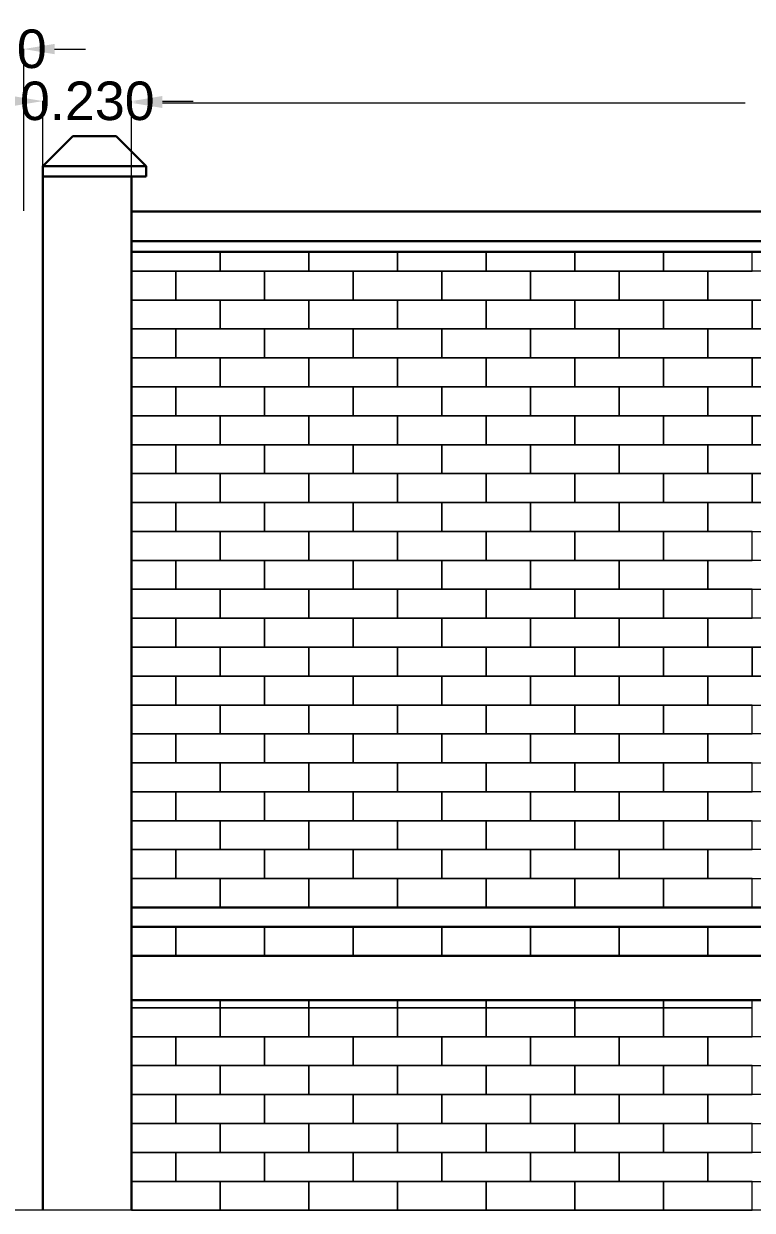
# Model space of a CAD drawing. Header units: millimetres. Extents: x 3614 to 12428, y -844 to 6844.
# Drawn here: x 5692.739 to 5694.629, y -789.498 to -786.421 of the extents above; entities that cross this region are included whole.
import ezdxf

# ---------------------------------------------------------------- set-up
doc = ezdxf.new("R2010")
doc.units = ezdxf.units.MM
doc.header["$LTSCALE"] = 40
doc.header["$MEASUREMENT"] = 0
doc.header["$PDMODE"] = 32
doc.header["$PDSIZE"] = 0.02
doc.layers.get('Defpoints').update_dxf_attribs({"linetype": 'CONTINUOUS', "lineweight": 20})
for name, color, linetype, lineweight in [('brick Hatch', 30, 'CONTINUOUS', 13), ('Dim', 220, 'CONTINUOUS', 15), ('Wall', 7, 'CONTINUOUS', 30), ('Window-Wall', 7, 'CONTINUOUS', 18)]:
    doc.layers.add(name, color=color, linetype=linetype, lineweight=lineweight)
doc.styles.add('DIM', font='arial.ttf')
doc.styles.add('Tabrej', font='GOTHIC.TTF')
doc.dimstyles.new('Tabrej', dxfattribs={"dimtxt": 0.5, "dimasz": 0.45, "dimexe": 0.18, "dimexo": 0.0625, "dimgap": 0.09, "dimtad": 0, "dimdec": 3, "dimzin": 0, "dimdsep": 46, "dimtxsty": 'Tabrej', "dimcen": 0, "dimclrd": 256, "dimclre": 256, "dimclrt": 7, "dimaunit": 1, "dimadec": 3, "dimazin": 0, "dimtfac": 1, "dimtdec": 3, "dimtofl": 0, "dimtmove": 0, "dimatfit": 3, "dimfxl": 0, "dimtolj": 1, "dimtzin": 0, "dimlwd": -1, "dimlwe": -1, "dimarcsym": 0})

# ---------------------------------------------------------------- blocks, each defined once
blk = doc.blocks.new('*D382')
at = {"layer": 'Defpoints', "color": 0, "ltscale": 0.05, "transparency": 16777216}
for p in [(5696.719, -786.6264), (5693.019, -786.9076), (5696.719, -786.9076)]:
    blk.add_point(p, dxfattribs=at)
at = {"layer": 'Dim', "ltscale": 0.05, "transparency": 16777216}
for p, q in [((5693.019, -786.9066), (5693.019, -786.6254)), ((5693.099, -786.6264), (5694.6105, -786.6264)), ((5696.639, -786.6264), (5695.1275, -786.6264)), ((5696.719, -786.9066), (5696.719, -786.6254))]:
    blk.add_line(p, q, dxfattribs=at)
for points in [[(5693.099, -786.613), (5693.099, -786.6397), (5693.019, -786.6264)], [(5696.639, -786.613), (5696.639, -786.6397), (5696.719, -786.6264)]]:
    blk.add_solid(points, dxfattribs=at)
at = {"layer": 'Dim', "color": 7, "ltscale": 0.05, "transparency": 16777216, "insert": (5694.869, -786.6264), "char_height": 0.1, "attachment_point": 5, "style": 'DIM'}
blk.add_mtext('\\A1;3.700', dxfattribs=at)
blk = doc.blocks.new('*D397')
at = {"layer": 'Defpoints', "color": 0, "ltscale": 0.05, "transparency": 16777216}
for p in [(5693.019, -786.6217), (5692.789, -786.9076), (5693.019, -786.9076)]:
    blk.add_point(p, dxfattribs=at)
at = {"layer": 'Dim', "ltscale": 0.05, "transparency": 16777216}
for p, q in [((5692.709, -786.6217), (5692.629, -786.6217)), ((5692.789, -786.9066), (5692.789, -786.6207)), ((5693.019, -786.9066), (5693.019, -786.6207)), ((5693.099, -786.6217), (5693.179, -786.6217))]:
    blk.add_line(p, q, dxfattribs=at)
for points in [[(5692.709, -786.6084), (5692.709, -786.635), (5692.789, -786.6217)], [(5693.099, -786.6084), (5693.099, -786.635), (5693.019, -786.6217)]]:
    blk.add_solid(points, dxfattribs=at)
at = {"layer": 'Dim', "color": 7, "ltscale": 0.05, "transparency": 16777216, "insert": (5692.904, -786.6217), "char_height": 0.1, "attachment_point": 5, "style": 'DIM'}
blk.add_mtext('\\A1;0.230', dxfattribs=at)
blk = doc.blocks.new('*D398')
at = {"layer": 'Defpoints', "color": 0, "ltscale": 0.05, "transparency": 16777216}
for p in [(5692.739, -786.4868), (5692.509, -786.9076), (5692.739, -786.9076)]:
    blk.add_point(p, dxfattribs=at)
at = {"layer": 'Dim', "ltscale": 0.05, "transparency": 16777216}
for p, q in [((5692.429, -786.4868), (5692.349, -786.4868)), ((5692.509, -786.9066), (5692.509, -786.4858)), ((5692.739, -786.9066), (5692.739, -786.4858)), ((5692.819, -786.4868), (5692.899, -786.4868))]:
    blk.add_line(p, q, dxfattribs=at)
for points in [[(5692.429, -786.4734), (5692.429, -786.5001), (5692.509, -786.4868)], [(5692.819, -786.4734), (5692.819, -786.5001), (5692.739, -786.4868)]]:
    blk.add_solid(points, dxfattribs=at)
at = {"layer": 'Dim', "color": 7, "ltscale": 0.05, "transparency": 16777216, "insert": (5692.624, -786.4868), "char_height": 0.1, "attachment_point": 5, "style": 'DIM'}
blk.add_mtext('\\A1;0.230', dxfattribs=at)

msp = doc.modelspace()

# ---------------------------------------------------------------- linework, layer by layer
at = {"layer": 'brick Hatch'}
for points in [[(5693.019, -787.0126), (5693.019, -787.0626), (5693.249, -787.0626), (5693.249, -787.0126)], [(5693.249, -787.0126), (5693.249, -787.0626), (5693.479, -787.0626), (5693.479, -787.0126)], [(5693.479, -787.0126), (5693.479, -787.0626), (5693.709, -787.0626), (5693.709, -787.0126)], [(5693.709, -787.0126), (5693.709, -787.0626), (5693.939, -787.0626), (5693.939, -787.0126)], [(5693.939, -787.0126), (5693.939, -787.0626), (5694.169, -787.0626), (5694.169, -787.0126)], [(5694.169, -787.0126), (5694.169, -787.0626), (5694.399, -787.0626), (5694.399, -787.0126)], [(5694.399, -787.0126), (5694.399, -787.0626), (5694.629, -787.0626), (5694.629, -787.0126)], [(5693.019, -787.1376), (5693.134, -787.1376), (5693.134, -787.0626), (5693.019, -787.0626)], [(5693.019, -787.2876), (5693.134, -787.2876), (5693.134, -787.2126), (5693.019, -787.2126)], [(5693.019, -787.4376), (5693.134, -787.4376), (5693.134, -787.3626), (5693.019, -787.3626)], [(5693.019, -787.5876), (5693.134, -787.5876), (5693.134, -787.5126), (5693.019, -787.5126)], [(5693.019, -787.7376), (5693.134, -787.7376), (5693.134, -787.6626), (5693.019, -787.6626)], [(5693.019, -787.8876), (5693.134, -787.8876), (5693.134, -787.8126), (5693.019, -787.8126)], [(5693.019, -788.0376), (5693.134, -788.0376), (5693.134, -787.9626), (5693.019, -787.9626)], [(5693.019, -788.1876), (5693.134, -788.1876), (5693.134, -788.1126), (5693.019, -788.1126)], [(5693.019, -788.3376), (5693.134, -788.3376), (5693.134, -788.2626), (5693.019, -788.2626)], [(5693.019, -788.4876), (5693.134, -788.4876), (5693.134, -788.4126), (5693.019, -788.4126)], [(5693.019, -788.6376), (5693.134, -788.6376), (5693.134, -788.5626), (5693.019, -788.5626)], [(5693.019, -788.8376), (5693.134, -788.8376), (5693.134, -788.7626), (5693.019, -788.7626)], [(5693.019, -788.9526), (5693.019, -788.9726), (5693.249, -788.9726), (5693.249, -788.9526)], [(5693.249, -788.9526), (5693.249, -788.9726), (5693.479, -788.9726), (5693.479, -788.9526)], [(5693.479, -788.9526), (5693.479, -788.9726), (5693.709, -788.9726), (5693.709, -788.9526)], [(5693.709, -788.9526), (5693.709, -788.9726), (5693.939, -788.9726), (5693.939, -788.9526)], [(5693.939, -788.9526), (5693.939, -788.9726), (5694.169, -788.9726), (5694.169, -788.9526)], [(5694.169, -788.9526), (5694.169, -788.9726), (5694.399, -788.9726), (5694.399, -788.9526)], [(5694.399, -788.9526), (5694.399, -788.9726), (5694.629, -788.9726), (5694.629, -788.9526)], [(5693.019, -789.1226), (5693.134, -789.1226), (5693.134, -789.0476), (5693.019, -789.0476)], [(5693.019, -789.2726), (5693.134, -789.2726), (5693.134, -789.1976), (5693.019, -789.1976)], [(5693.019, -789.4226), (5693.134, -789.4226), (5693.134, -789.3476), (5693.019, -789.3476)]]:
    msp.add_lwpolyline(points, dxfattribs=at)
for points in [[(5693.364, -787.0626), (5693.134, -787.0626), (5693.134, -787.1376), (5693.364, -787.1376)], [(5693.594, -787.0626), (5693.364, -787.0626), (5693.364, -787.1376), (5693.594, -787.1376)], [(5693.824, -787.0626), (5693.594, -787.0626), (5693.594, -787.1376), (5693.824, -787.1376)], [(5694.054, -787.0626), (5693.824, -787.0626), (5693.824, -787.1376), (5694.054, -787.1376)], [(5694.284, -787.0626), (5694.054, -787.0626), (5694.054, -787.1376), (5694.284, -787.1376)], [(5694.514, -787.0626), (5694.284, -787.0626), (5694.284, -787.1376), (5694.514, -787.1376)], [(5694.744, -787.0626), (5694.514, -787.0626), (5694.514, -787.1376), (5694.744, -787.1376)], [(5693.249, -787.1376), (5693.019, -787.1376), (5693.019, -787.2126), (5693.249, -787.2126)], [(5693.479, -787.1376), (5693.249, -787.1376), (5693.249, -787.2126), (5693.479, -787.2126)], [(5693.709, -787.1376), (5693.479, -787.1376), (5693.479, -787.2126), (5693.709, -787.2126)], [(5693.939, -787.1376), (5693.709, -787.1376), (5693.709, -787.2126), (5693.939, -787.2126)], [(5694.169, -787.1376), (5693.939, -787.1376), (5693.939, -787.2126), (5694.169, -787.2126)], [(5694.399, -787.1376), (5694.169, -787.1376), (5694.169, -787.2126), (5694.399, -787.2126)], [(5694.629, -787.1376), (5694.399, -787.1376), (5694.399, -787.2126), (5694.629, -787.2126)], [(5694.859, -787.1376), (5694.629, -787.1376), (5694.629, -787.2126), (5694.859, -787.2126)], [(5693.364, -787.2126), (5693.134, -787.2126), (5693.134, -787.2876), (5693.364, -787.2876)], [(5693.594, -787.2126), (5693.364, -787.2126), (5693.364, -787.2876), (5693.594, -787.2876)], [(5693.824, -787.2126), (5693.594, -787.2126), (5693.594, -787.2876), (5693.824, -787.2876)], [(5694.054, -787.2126), (5693.824, -787.2126), (5693.824, -787.2876), (5694.054, -787.2876)], [(5694.284, -787.2126), (5694.054, -787.2126), (5694.054, -787.2876), (5694.284, -787.2876)], [(5694.514, -787.2126), (5694.284, -787.2126), (5694.284, -787.2876), (5694.514, -787.2876)], [(5694.744, -787.2126), (5694.514, -787.2126), (5694.514, -787.2876), (5694.744, -787.2876)], [(5693.249, -787.2876), (5693.019, -787.2876), (5693.019, -787.3626), (5693.249, -787.3626)], [(5693.479, -787.2876), (5693.249, -787.2876), (5693.249, -787.3626), (5693.479, -787.3626)], [(5693.709, -787.2876), (5693.479, -787.2876), (5693.479, -787.3626), (5693.709, -787.3626)], [(5693.939, -787.2876), (5693.709, -787.2876), (5693.709, -787.3626), (5693.939, -787.3626)], [(5694.169, -787.2876), (5693.939, -787.2876), (5693.939, -787.3626), (5694.169, -787.3626)], [(5694.399, -787.2876), (5694.169, -787.2876), (5694.169, -787.3626), (5694.399, -787.3626)], [(5694.629, -787.2876), (5694.399, -787.2876), (5694.399, -787.3626), (5694.629, -787.3626)], [(5694.859, -787.2876), (5694.629, -787.2876), (5694.629, -787.3626), (5694.859, -787.3626)], [(5693.364, -787.3626), (5693.134, -787.3626), (5693.134, -787.4376), (5693.364, -787.4376)], [(5693.594, -787.3626), (5693.364, -787.3626), (5693.364, -787.4376), (5693.594, -787.4376)], [(5693.824, -787.3626), (5693.594, -787.3626), (5693.594, -787.4376), (5693.824, -787.4376)], [(5694.054, -787.3626), (5693.824, -787.3626), (5693.824, -787.4376), (5694.054, -787.4376)], [(5694.284, -787.3626), (5694.054, -787.3626), (5694.054, -787.4376), (5694.284, -787.4376)], [(5694.514, -787.3626), (5694.284, -787.3626), (5694.284, -787.4376), (5694.514, -787.4376)], [(5694.744, -787.3626), (5694.514, -787.3626), (5694.514, -787.4376), (5694.744, -787.4376)], [(5693.249, -787.4376), (5693.019, -787.4376), (5693.019, -787.5126), (5693.249, -787.5126)], [(5693.479, -787.4376), (5693.249, -787.4376), (5693.249, -787.5126), (5693.479, -787.5126)], [(5693.709, -787.4376), (5693.479, -787.4376), (5693.479, -787.5126), (5693.709, -787.5126)], [(5693.939, -787.4376), (5693.709, -787.4376), (5693.709, -787.5126), (5693.939, -787.5126)], [(5694.169, -787.4376), (5693.939, -787.4376), (5693.939, -787.5126), (5694.169, -787.5126)], [(5694.399, -787.4376), (5694.169, -787.4376), (5694.169, -787.5126), (5694.399, -787.5126)], [(5694.629, -787.4376), (5694.399, -787.4376), (5694.399, -787.5126), (5694.629, -787.5126)], [(5694.859, -787.4376), (5694.629, -787.4376), (5694.629, -787.5126), (5694.859, -787.5126)], [(5693.364, -787.5126), (5693.134, -787.5126), (5693.134, -787.5876), (5693.364, -787.5876)], [(5693.594, -787.5126), (5693.364, -787.5126), (5693.364, -787.5876), (5693.594, -787.5876)], [(5693.824, -787.5126), (5693.594, -787.5126), (5693.594, -787.5876), (5693.824, -787.5876)], [(5694.054, -787.5126), (5693.824, -787.5126), (5693.824, -787.5876), (5694.054, -787.5876)], [(5694.284, -787.5126), (5694.054, -787.5126), (5694.054, -787.5876), (5694.284, -787.5876)], [(5694.514, -787.5126), (5694.284, -787.5126), (5694.284, -787.5876), (5694.514, -787.5876)], [(5694.744, -787.5126), (5694.514, -787.5126), (5694.514, -787.5876), (5694.744, -787.5876)], [(5693.249, -787.5876), (5693.019, -787.5876), (5693.019, -787.6626), (5693.249, -787.6626)], [(5693.479, -787.5876), (5693.249, -787.5876), (5693.249, -787.6626), (5693.479, -787.6626)], [(5693.709, -787.5876), (5693.479, -787.5876), (5693.479, -787.6626), (5693.709, -787.6626)], [(5693.939, -787.5876), (5693.709, -787.5876), (5693.709, -787.6626), (5693.939, -787.6626)], [(5694.169, -787.5876), (5693.939, -787.5876), (5693.939, -787.6626), (5694.169, -787.6626)], [(5694.399, -787.5876), (5694.169, -787.5876), (5694.169, -787.6626), (5694.399, -787.6626)], [(5694.629, -787.5876), (5694.399, -787.5876), (5694.399, -787.6626), (5694.629, -787.6626)], [(5694.859, -787.5876), (5694.629, -787.5876), (5694.629, -787.6626), (5694.859, -787.6626)], [(5693.364, -787.6626), (5693.134, -787.6626), (5693.134, -787.7376), (5693.364, -787.7376)], [(5693.594, -787.6626), (5693.364, -787.6626), (5693.364, -787.7376), (5693.594, -787.7376)], [(5693.824, -787.6626), (5693.594, -787.6626), (5693.594, -787.7376), (5693.824, -787.7376)], [(5694.054, -787.6626), (5693.824, -787.6626), (5693.824, -787.7376), (5694.054, -787.7376)], [(5694.284, -787.6626), (5694.054, -787.6626), (5694.054, -787.7376), (5694.284, -787.7376)], [(5694.514, -787.6626), (5694.284, -787.6626), (5694.284, -787.7376), (5694.514, -787.7376)], [(5694.744, -787.6626), (5694.514, -787.6626), (5694.514, -787.7376), (5694.744, -787.7376)], [(5693.249, -787.7376), (5693.019, -787.7376), (5693.019, -787.8126), (5693.249, -787.8126)], [(5693.479, -787.7376), (5693.249, -787.7376), (5693.249, -787.8126), (5693.479, -787.8126)], [(5693.709, -787.7376), (5693.479, -787.7376), (5693.479, -787.8126), (5693.709, -787.8126)], [(5693.939, -787.7376), (5693.709, -787.7376), (5693.709, -787.8126), (5693.939, -787.8126)], [(5694.169, -787.7376), (5693.939, -787.7376), (5693.939, -787.8126), (5694.169, -787.8126)], [(5694.399, -787.7376), (5694.169, -787.7376), (5694.169, -787.8126), (5694.399, -787.8126)], [(5694.629, -787.7376), (5694.399, -787.7376), (5694.399, -787.8126), (5694.629, -787.8126)], [(5693.364, -787.8126), (5693.134, -787.8126), (5693.134, -787.8876), (5693.364, -787.8876)], [(5693.594, -787.8126), (5693.364, -787.8126), (5693.364, -787.8876), (5693.594, -787.8876)], [(5693.824, -787.8126), (5693.594, -787.8126), (5693.594, -787.8876), (5693.824, -787.8876)], [(5694.054, -787.8126), (5693.824, -787.8126), (5693.824, -787.8876), (5694.054, -787.8876)], [(5694.284, -787.8126), (5694.054, -787.8126), (5694.054, -787.8876), (5694.284, -787.8876)], [(5694.514, -787.8126), (5694.284, -787.8126), (5694.284, -787.8876), (5694.514, -787.8876)], [(5694.744, -787.8126), (5694.514, -787.8126), (5694.514, -787.8876), (5694.744, -787.8876)], [(5693.249, -787.8876), (5693.019, -787.8876), (5693.019, -787.9626), (5693.249, -787.9626)], [(5693.479, -787.8876), (5693.249, -787.8876), (5693.249, -787.9626), (5693.479, -787.9626)], [(5693.709, -787.8876), (5693.479, -787.8876), (5693.479, -787.9626), (5693.709, -787.9626)], [(5693.939, -787.8876), (5693.709, -787.8876), (5693.709, -787.9626), (5693.939, -787.9626)], [(5694.169, -787.8876), (5693.939, -787.8876), (5693.939, -787.9626), (5694.169, -787.9626)], [(5694.399, -787.8876), (5694.169, -787.8876), (5694.169, -787.9626), (5694.399, -787.9626)], [(5694.629, -787.8876), (5694.399, -787.8876), (5694.399, -787.9626), (5694.629, -787.9626)], [(5693.364, -787.9626), (5693.134, -787.9626), (5693.134, -788.0376), (5693.364, -788.0376)], [(5693.594, -787.9626), (5693.364, -787.9626), (5693.364, -788.0376), (5693.594, -788.0376)], [(5693.824, -787.9626), (5693.594, -787.9626), (5693.594, -788.0376), (5693.824, -788.0376)], [(5694.054, -787.9626), (5693.824, -787.9626), (5693.824, -788.0376), (5694.054, -788.0376)], [(5694.284, -787.9626), (5694.054, -787.9626), (5694.054, -788.0376), (5694.284, -788.0376)], [(5694.514, -787.9626), (5694.284, -787.9626), (5694.284, -788.0376), (5694.514, -788.0376)], [(5694.744, -787.9626), (5694.514, -787.9626), (5694.514, -788.0376), (5694.744, -788.0376)], [(5693.249, -788.0376), (5693.019, -788.0376), (5693.019, -788.1126), (5693.249, -788.1126)], [(5693.479, -788.0376), (5693.249, -788.0376), (5693.249, -788.1126), (5693.479, -788.1126)], [(5693.709, -788.0376), (5693.479, -788.0376), (5693.479, -788.1126), (5693.709, -788.1126)], [(5693.939, -788.0376), (5693.709, -788.0376), (5693.709, -788.1126), (5693.939, -788.1126)], [(5694.169, -788.0376), (5693.939, -788.0376), (5693.939, -788.1126), (5694.169, -788.1126)], [(5694.399, -788.0376), (5694.169, -788.0376), (5694.169, -788.1126), (5694.399, -788.1126)], [(5694.629, -788.0376), (5694.399, -788.0376), (5694.399, -788.1126), (5694.629, -788.1126)], [(5694.859, -788.0376), (5694.629, -788.0376), (5694.629, -788.1126), (5694.859, -788.1126)], [(5693.364, -788.1126), (5693.134, -788.1126), (5693.134, -788.1876), (5693.364, -788.1876)], [(5693.594, -788.1126), (5693.364, -788.1126), (5693.364, -788.1876), (5693.594, -788.1876)], [(5693.824, -788.1126), (5693.594, -788.1126), (5693.594, -788.1876), (5693.824, -788.1876)], [(5694.054, -788.1126), (5693.824, -788.1126), (5693.824, -788.1876), (5694.054, -788.1876)], [(5694.284, -788.1126), (5694.054, -788.1126), (5694.054, -788.1876), (5694.284, -788.1876)], [(5694.514, -788.1126), (5694.284, -788.1126), (5694.284, -788.1876), (5694.514, -788.1876)], [(5694.744, -788.1126), (5694.514, -788.1126), (5694.514, -788.1876), (5694.744, -788.1876)], [(5693.249, -788.1876), (5693.019, -788.1876), (5693.019, -788.2626), (5693.249, -788.2626)], [(5693.479, -788.1876), (5693.249, -788.1876), (5693.249, -788.2626), (5693.479, -788.2626)], [(5693.709, -788.1876), (5693.479, -788.1876), (5693.479, -788.2626), (5693.709, -788.2626)], [(5693.939, -788.1876), (5693.709, -788.1876), (5693.709, -788.2626), (5693.939, -788.2626)], [(5694.169, -788.1876), (5693.939, -788.1876), (5693.939, -788.2626), (5694.169, -788.2626)], [(5694.399, -788.1876), (5694.169, -788.1876), (5694.169, -788.2626), (5694.399, -788.2626)], [(5694.629, -788.1876), (5694.399, -788.1876), (5694.399, -788.2626), (5694.629, -788.2626)], [(5693.364, -788.2626), (5693.134, -788.2626), (5693.134, -788.3376), (5693.364, -788.3376)], [(5693.594, -788.2626), (5693.364, -788.2626), (5693.364, -788.3376), (5693.594, -788.3376)], [(5693.824, -788.2626), (5693.594, -788.2626), (5693.594, -788.3376), (5693.824, -788.3376)], [(5694.054, -788.2626), (5693.824, -788.2626), (5693.824, -788.3376), (5694.054, -788.3376)], [(5694.284, -788.2626), (5694.054, -788.2626), (5694.054, -788.3376), (5694.284, -788.3376)], [(5694.514, -788.2626), (5694.284, -788.2626), (5694.284, -788.3376), (5694.514, -788.3376)], [(5694.744, -788.2626), (5694.514, -788.2626), (5694.514, -788.3376), (5694.744, -788.3376)], [(5693.249, -788.3376), (5693.019, -788.3376), (5693.019, -788.4126), (5693.249, -788.4126)], [(5693.479, -788.3376), (5693.249, -788.3376), (5693.249, -788.4126), (5693.479, -788.4126)], [(5693.709, -788.3376), (5693.479, -788.3376), (5693.479, -788.4126), (5693.709, -788.4126)], [(5693.939, -788.3376), (5693.709, -788.3376), (5693.709, -788.4126), (5693.939, -788.4126)], [(5694.169, -788.3376), (5693.939, -788.3376), (5693.939, -788.4126), (5694.169, -788.4126)], [(5694.399, -788.3376), (5694.169, -788.3376), (5694.169, -788.4126), (5694.399, -788.4126)], [(5694.629, -788.3376), (5694.399, -788.3376), (5694.399, -788.4126), (5694.629, -788.4126)], [(5693.364, -788.4126), (5693.134, -788.4126), (5693.134, -788.4876), (5693.364, -788.4876)], [(5693.594, -788.4126), (5693.364, -788.4126), (5693.364, -788.4876), (5693.594, -788.4876)], [(5693.824, -788.4126), (5693.594, -788.4126), (5693.594, -788.4876), (5693.824, -788.4876)], [(5694.054, -788.4126), (5693.824, -788.4126), (5693.824, -788.4876), (5694.054, -788.4876)], [(5694.284, -788.4126), (5694.054, -788.4126), (5694.054, -788.4876), (5694.284, -788.4876)], [(5694.514, -788.4126), (5694.284, -788.4126), (5694.284, -788.4876), (5694.514, -788.4876)], [(5694.744, -788.4126), (5694.514, -788.4126), (5694.514, -788.4876), (5694.744, -788.4876)], [(5693.249, -788.4876), (5693.019, -788.4876), (5693.019, -788.5626), (5693.249, -788.5626)], [(5693.479, -788.4876), (5693.249, -788.4876), (5693.249, -788.5626), (5693.479, -788.5626)], [(5693.709, -788.4876), (5693.479, -788.4876), (5693.479, -788.5626), (5693.709, -788.5626)], [(5693.939, -788.4876), (5693.709, -788.4876), (5693.709, -788.5626), (5693.939, -788.5626)], [(5694.169, -788.4876), (5693.939, -788.4876), (5693.939, -788.5626), (5694.169, -788.5626)], [(5694.399, -788.4876), (5694.169, -788.4876), (5694.169, -788.5626), (5694.399, -788.5626)], [(5694.629, -788.4876), (5694.399, -788.4876), (5694.399, -788.5626), (5694.629, -788.5626)], [(5693.364, -788.5626), (5693.134, -788.5626), (5693.134, -788.6376), (5693.364, -788.6376)], [(5693.594, -788.5626), (5693.364, -788.5626), (5693.364, -788.6376), (5693.594, -788.6376)], [(5693.824, -788.5626), (5693.594, -788.5626), (5693.594, -788.6376), (5693.824, -788.6376)], [(5694.054, -788.5626), (5693.824, -788.5626), (5693.824, -788.6376), (5694.054, -788.6376)], [(5694.284, -788.5626), (5694.054, -788.5626), (5694.054, -788.6376), (5694.284, -788.6376)], [(5694.514, -788.5626), (5694.284, -788.5626), (5694.284, -788.6376), (5694.514, -788.6376)], [(5694.744, -788.5626), (5694.514, -788.5626), (5694.514, -788.6376), (5694.744, -788.6376)], [(5693.249, -788.6376), (5693.019, -788.6376), (5693.019, -788.7126), (5693.249, -788.7126)], [(5693.479, -788.6376), (5693.249, -788.6376), (5693.249, -788.7126), (5693.479, -788.7126)], [(5693.709, -788.6376), (5693.479, -788.6376), (5693.479, -788.7126), (5693.709, -788.7126)], [(5693.939, -788.6376), (5693.709, -788.6376), (5693.709, -788.7126), (5693.939, -788.7126)], [(5694.169, -788.6376), (5693.939, -788.6376), (5693.939, -788.7126), (5694.169, -788.7126)], [(5694.399, -788.6376), (5694.169, -788.6376), (5694.169, -788.7126), (5694.399, -788.7126)], [(5694.629, -788.6376), (5694.399, -788.6376), (5694.399, -788.7126), (5694.629, -788.7126)], [(5693.364, -788.7626), (5693.134, -788.7626), (5693.134, -788.8376), (5693.364, -788.8376)], [(5693.594, -788.7626), (5693.364, -788.7626), (5693.364, -788.8376), (5693.594, -788.8376)], [(5693.824, -788.7626), (5693.594, -788.7626), (5693.594, -788.8376), (5693.824, -788.8376)], [(5694.054, -788.7626), (5693.824, -788.7626), (5693.824, -788.8376), (5694.054, -788.8376)], [(5694.284, -788.7626), (5694.054, -788.7626), (5694.054, -788.8376), (5694.284, -788.8376)], [(5694.514, -788.7626), (5694.284, -788.7626), (5694.284, -788.8376), (5694.514, -788.8376)], [(5694.744, -788.7626), (5694.514, -788.7626), (5694.514, -788.8376), (5694.744, -788.8376)], [(5693.249, -788.9726), (5693.019, -788.9726), (5693.019, -789.0476), (5693.249, -789.0476)], [(5693.479, -788.9726), (5693.249, -788.9726), (5693.249, -789.0476), (5693.479, -789.0476)], [(5693.709, -788.9726), (5693.479, -788.9726), (5693.479, -789.0476), (5693.709, -789.0476)], [(5693.939, -788.9726), (5693.709, -788.9726), (5693.709, -789.0476), (5693.939, -789.0476)], [(5694.169, -788.9726), (5693.939, -788.9726), (5693.939, -789.0476), (5694.169, -789.0476)], [(5694.399, -788.9726), (5694.169, -788.9726), (5694.169, -789.0476), (5694.399, -789.0476)], [(5694.629, -788.9726), (5694.399, -788.9726), (5694.399, -789.0476), (5694.629, -789.0476)], [(5693.364, -789.0476), (5693.134, -789.0476), (5693.134, -789.1226), (5693.364, -789.1226)], [(5693.594, -789.0476), (5693.364, -789.0476), (5693.364, -789.1226), (5693.594, -789.1226)], [(5693.824, -789.0476), (5693.594, -789.0476), (5693.594, -789.1226), (5693.824, -789.1226)], [(5694.054, -789.0476), (5693.824, -789.0476), (5693.824, -789.1226), (5694.054, -789.1226)], [(5694.284, -789.0476), (5694.054, -789.0476), (5694.054, -789.1226), (5694.284, -789.1226)], [(5694.514, -789.0476), (5694.284, -789.0476), (5694.284, -789.1226), (5694.514, -789.1226)], [(5694.744, -789.0476), (5694.514, -789.0476), (5694.514, -789.1226), (5694.744, -789.1226)], [(5693.249, -789.1226), (5693.019, -789.1226), (5693.019, -789.1976), (5693.249, -789.1976)], [(5693.479, -789.1226), (5693.249, -789.1226), (5693.249, -789.1976), (5693.479, -789.1976)], [(5693.709, -789.1226), (5693.479, -789.1226), (5693.479, -789.1976), (5693.709, -789.1976)], [(5693.939, -789.1226), (5693.709, -789.1226), (5693.709, -789.1976), (5693.939, -789.1976)], [(5694.169, -789.1226), (5693.939, -789.1226), (5693.939, -789.1976), (5694.169, -789.1976)], [(5694.399, -789.1226), (5694.169, -789.1226), (5694.169, -789.1976), (5694.399, -789.1976)], [(5694.629, -789.1226), (5694.399, -789.1226), (5694.399, -789.1976), (5694.629, -789.1976)], [(5693.364, -789.1976), (5693.134, -789.1976), (5693.134, -789.2726), (5693.364, -789.2726)], [(5693.594, -789.1976), (5693.364, -789.1976), (5693.364, -789.2726), (5693.594, -789.2726)], [(5693.824, -789.1976), (5693.594, -789.1976), (5693.594, -789.2726), (5693.824, -789.2726)], [(5694.054, -789.1976), (5693.824, -789.1976), (5693.824, -789.2726), (5694.054, -789.2726)], [(5694.284, -789.1976), (5694.054, -789.1976), (5694.054, -789.2726), (5694.284, -789.2726)], [(5694.514, -789.1976), (5694.284, -789.1976), (5694.284, -789.2726), (5694.514, -789.2726)], [(5694.744, -789.1976), (5694.514, -789.1976), (5694.514, -789.2726), (5694.744, -789.2726)], [(5693.249, -789.2726), (5693.019, -789.2726), (5693.019, -789.3476), (5693.249, -789.3476)], [(5693.479, -789.2726), (5693.249, -789.2726), (5693.249, -789.3476), (5693.479, -789.3476)], [(5693.709, -789.2726), (5693.479, -789.2726), (5693.479, -789.3476), (5693.709, -789.3476)], [(5693.939, -789.2726), (5693.709, -789.2726), (5693.709, -789.3476), (5693.939, -789.3476)], [(5694.169, -789.2726), (5693.939, -789.2726), (5693.939, -789.3476), (5694.169, -789.3476)], [(5694.399, -789.2726), (5694.169, -789.2726), (5694.169, -789.3476), (5694.399, -789.3476)], [(5694.629, -789.2726), (5694.399, -789.2726), (5694.399, -789.3476), (5694.629, -789.3476)], [(5693.364, -789.3476), (5693.134, -789.3476), (5693.134, -789.4226), (5693.364, -789.4226)], [(5693.594, -789.3476), (5693.364, -789.3476), (5693.364, -789.4226), (5693.594, -789.4226)], [(5693.824, -789.3476), (5693.594, -789.3476), (5693.594, -789.4226), (5693.824, -789.4226)], [(5694.054, -789.3476), (5693.824, -789.3476), (5693.824, -789.4226), (5694.054, -789.4226)], [(5694.284, -789.3476), (5694.054, -789.3476), (5694.054, -789.4226), (5694.284, -789.4226)], [(5694.514, -789.3476), (5694.284, -789.3476), (5694.284, -789.4226), (5694.514, -789.4226)], [(5694.744, -789.3476), (5694.514, -789.3476), (5694.514, -789.4226), (5694.744, -789.4226)], [(5693.249, -789.4226), (5693.019, -789.4226), (5693.019, -789.4976), (5693.249, -789.4976)], [(5693.479, -789.4226), (5693.249, -789.4226), (5693.249, -789.4976), (5693.479, -789.4976)], [(5693.709, -789.4226), (5693.479, -789.4226), (5693.479, -789.4976), (5693.709, -789.4976)], [(5693.939, -789.4226), (5693.709, -789.4226), (5693.709, -789.4976), (5693.939, -789.4976)], [(5694.169, -789.4226), (5693.939, -789.4226), (5693.939, -789.4976), (5694.169, -789.4976)], [(5694.399, -789.4226), (5694.169, -789.4226), (5694.169, -789.4976), (5694.399, -789.4976)], [(5694.629, -789.4226), (5694.399, -789.4226), (5694.399, -789.4976), (5694.629, -789.4976)]]:
    msp.add_lwpolyline(points, close=True, dxfattribs=at)
at = {"layer": 'Wall'}
for p, q in [((5692.789, -786.7901), (5692.8665, -786.7126)), ((5692.8665, -786.7126), (5692.979, -786.7126)), ((5693.0565, -786.7901), (5692.979, -786.7126)), ((5692.789, -788.8376), (5692.789, -786.7896)), ((5692.789, -786.7901), (5693.0565, -786.7901)), ((5693.0565, -786.8176), (5693.0565, -786.7901)), ((5692.789, -786.8176), (5693.0565, -786.8176)), ((5693.019, -788.8376), (5693.019, -786.8176)), ((5693.019, -786.9076), (5696.719, -786.9076)), ((5693.019, -786.9851), (5696.719, -786.9851)), ((5693.019, -787.0126), (5696.719, -787.0126)), ((5693.019, -788.7126), (5696.719, -788.7126)), ((5693.019, -788.7126), (5696.719, -788.7126)), ((5693.019, -788.7626), (5696.719, -788.7626)), ((5692.789, -789.4976), (5692.789, -788.8376)), ((5693.019, -789.4976), (5693.019, -788.8376)), ((5693.019, -788.8376), (5696.719, -788.8376)), ((5693.019, -788.9526), (5696.719, -788.9526))]:
    msp.add_line(p, q, dxfattribs=at)
at = {"layer": 'Window-Wall'}
for p, q in [((5696.719, -788.7126), (5693.019, -788.7126)), ((5696.719, -788.7126), (5693.019, -788.7126)), ((5693.019, -788.7626), (5696.719, -788.7626)), ((5721.4868, -789.4976), (5691.8312, -789.4976))]:
    msp.add_line(p, q, dxfattribs=at)

# ---------------------------------------------------------------- dimensions: what is measured, and where the dimension line sits
at = {"layer": 'Dim', "ltscale": 0.05}
for base, p1, p2, picture, middle in [((5692.739, -786.4868), (5692.509, -786.9076), (5692.739, -786.9076), '*D398', (5692.624, -786.4868)), ((5693.019, -786.6217), (5692.789, -786.9076), (5693.019, -786.9076), '*D397', (5692.904, -786.6217))]:
    dim = msp.add_linear_dim(base=base, p1=p1, p2=p2, dimstyle='Tabrej', override={"dimtxt": 0.1, "dimasz": 0.08, "dimexe": 0.001, "dimexo": 0.001, "dimgap": 1, "dimpost": '\\X', "dimtxsty": 'DIM', "dimfxl": 0.18, "dimarcsym": 1}, dxfattribs=at)
    dim.commit()
    dim.dimension.update_dxf_attribs({"geometry": picture, "text_midpoint": middle, "dimtype": 160})
dim = msp.add_linear_dim(base=(5696.719, -786.6264), p1=(5693.019, -786.9076), p2=(5696.719, -786.9076), dimstyle='Tabrej', override={"dimtxt": 0.1, "dimasz": 0.08, "dimexe": 0.001, "dimexo": 0.001, "dimpost": '\\X', "dimtxsty": 'DIM', "dimfxl": 0.18, "dimarcsym": 1}, dxfattribs=at)
dim.commit()
dim.dimension.update_dxf_attribs({"geometry": '*D382', "text_midpoint": (5694.869, -786.6264)})

doc.saveas('drawing.dxf')
